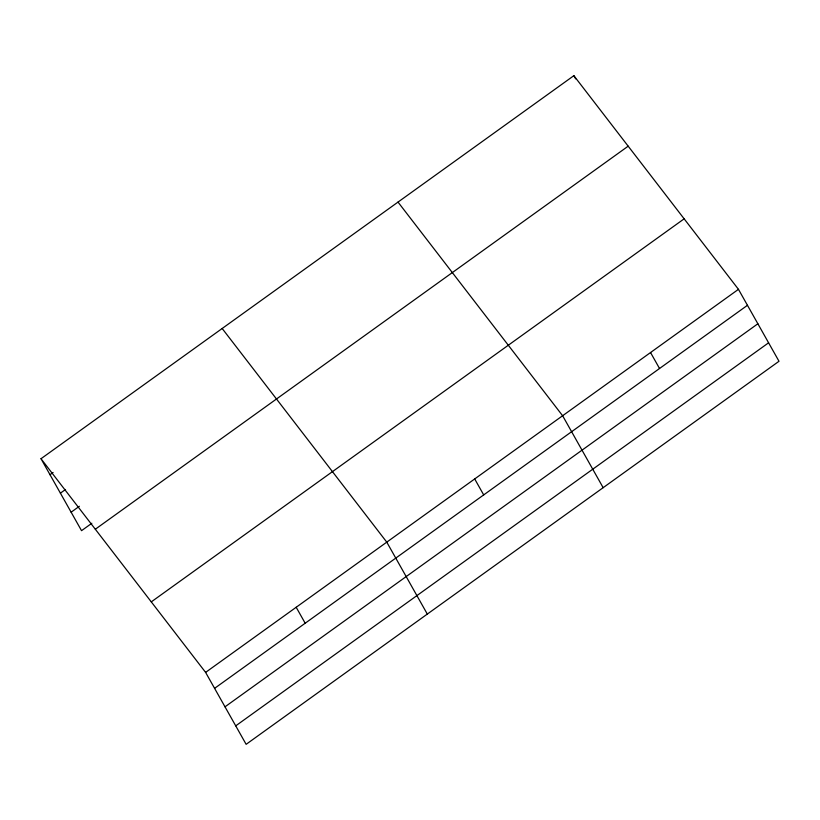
<?xml version="1.0" encoding="UTF-8"?>
<svg xmlns="http://www.w3.org/2000/svg" width="820" height="820" viewBox="0 0 820 820"><rect width="100%" height="100%" fill="white"/><g stroke="black" fill="none" stroke-linecap="round" stroke-linejoin="round"><path stroke-width="1.23" d="M41 458.728L573.867 75.676L738.461 289.327L779 361.271L246.133 744.324L205.605 672.39L41 458.728L81.539 530.673L91.83 523.273M49.999 474.698L53.085 472.484M60.403 493.168L65.549 489.468M71.125 512.203L79.366 506.278M95.315 529.238L628.181 146.175M151.28 601.88L684.146 218.827M205.605 672.39L738.461 289.327M214.594 688.349L747.461 305.296M225.008 706.819L757.864 323.767M235.729 725.854L768.596 342.801M398.018 202.089L562.622 415.74L603.151 487.674M222.169 328.492L386.773 542.143L427.312 614.088M573.867 75.676L575.66 78.863M650.537 352.528L659.536 368.498M474.698 478.941L483.697 494.911M296.184 607.261L305.183 623.231"/></g></svg>
